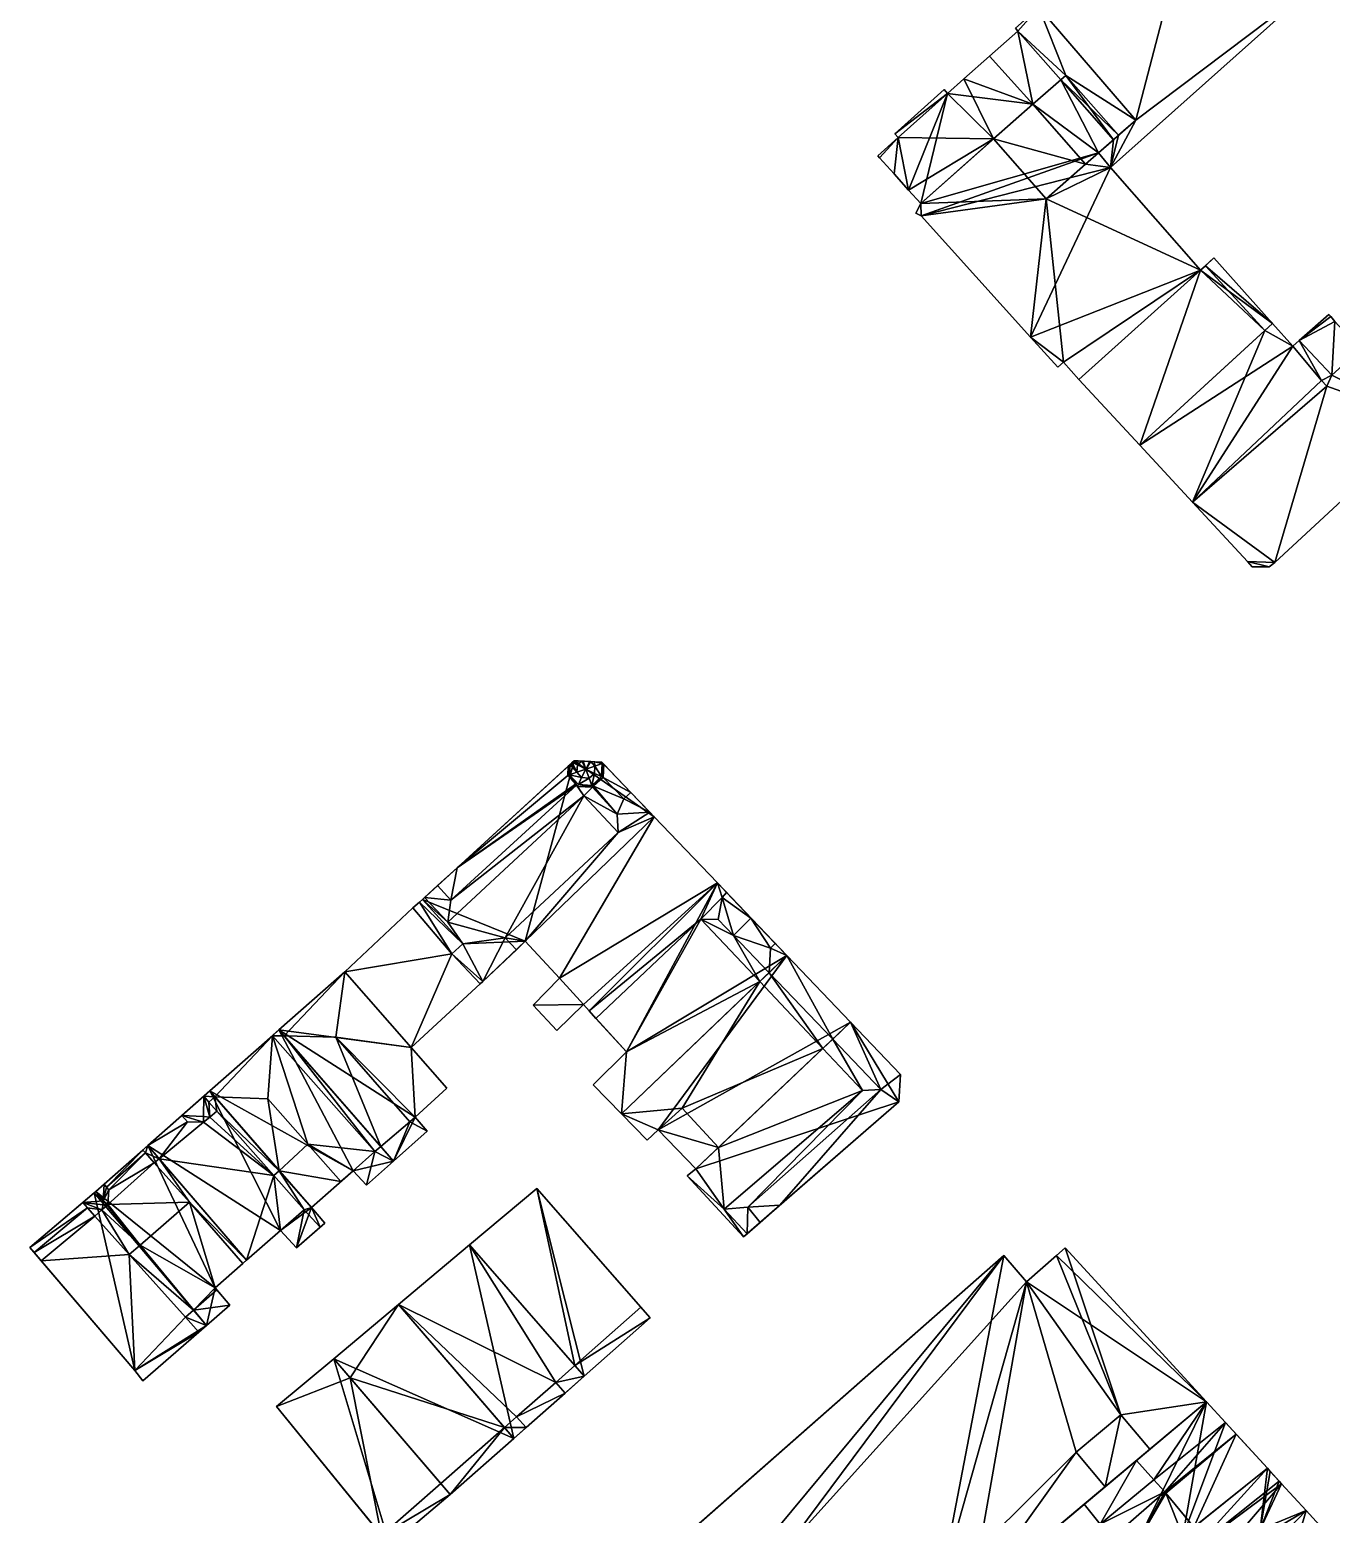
# Model space of a CAD drawing. Header units: inches. Extents: x 92123 to 92822, y 437993 to 438384.
# Drawn here: x 92122.8 to 92220.2, y 438075.9 to 438187.1 of the extents above; entities that cross this region are included whole.
import ezdxf

# ---------------------------------------------------------------- set-up
doc = ezdxf.new("R2010")
doc.units = ezdxf.units.IN
doc.header["$MEASUREMENT"] = 0
doc.layers.add('9200_4380_building', color=10, linetype='Continuous')

msp = doc.modelspace()

# ---------------------------------------------------------------- meshes
at = {"layer": '9200_4380_building'}
mesh = msp.add_polyface(dxfattribs=at)
corners = [(92203.72, 438176.79, -1.15), (92202.82, 438177.89, -1.15), (92205.61, 438180.34, -1.15), (92219.1, 438190.53, -1.15), (92198.35, 438188.78, -1.15), (92210.69, 438199.87, -1.15), (92205.61, 438180.34, 12.64), (92198.35, 438188.78, 12.64), (92202.82, 438177.89, 12.64), (92203.94, 438178.87, 12.64), (92204.31, 438179.2, 12.64), (92203.72, 438176.79, 12.64), (92219.1, 438190.53, 12.64), (92210.69, 438199.87, 12.64)]
mesh.append_faces([[corners[k] for k in face] for face in [(9, 11, 10), (10, 11, 6), (13, 6, 12), (6, 11, 12), (8, 11, 9), (7, 6, 13), (5, 4, 13), (4, 7, 13), (3, 5, 13), (3, 13, 12), (12, 11, 3), (11, 0, 3), (11, 8, 0), (8, 1, 0), (10, 6, 2), (1, 9, 10), (1, 10, 2), (8, 9, 1), (6, 7, 4), (6, 4, 2), (5, 3, 2), (4, 5, 2), (3, 0, 2), (0, 1, 2)]])
mesh = msp.add_polyface(dxfattribs=at)
corners = [(92200, 438183.36, 12.74), (92197.9, 438181.52, -1.23), (92200, 438183.36, -1.23), (92197.9, 438181.52, 12.74), (92196.78, 438187.01, 12.74), (92196.61, 438187.22, -1.23), (92196.78, 438187.01, -1.23), (92196.61, 438187.22, 12.74), (92194.66, 438185.13, 12.74), (92194.66, 438185.13, -1.23), (92204.31, 438179.2, 12.74), (92204.31, 438179.2, -1.23), (92205.61, 438180.34, -1.23), (92205.61, 438180.34, 12.74), (92198.35, 438188.78, -1.23), (92198.35, 438188.78, 12.74), (92200.36, 438183.68, -1.23), (92200.36, 438183.68, 12.74)]
mesh.append_faces([[corners[k] for k in face] for face in [(15, 4, 17), (15, 17, 13), (17, 4, 0), (17, 10, 13), (8, 3, 4), (7, 4, 15), (4, 3, 0), (10, 17, 16), (10, 16, 11), (17, 0, 2), (17, 2, 16), (16, 12, 11), (6, 14, 16), (6, 5, 14), (2, 6, 16), (2, 1, 6), (12, 16, 14), (1, 9, 6), (3, 8, 9), (3, 9, 1), (14, 5, 15), (5, 7, 15), (12, 14, 13), (14, 15, 13), (13, 10, 12), (10, 11, 12), (6, 9, 8), (6, 8, 4), (4, 7, 5), (4, 5, 6), (0, 3, 1), (0, 1, 2)]])
mesh = msp.add_polyface(dxfattribs=at)
corners = [(92200.36, 438183.68, 12.74), (92200.36, 438183.68, 30.8), (92204.31, 438179.2, 30.8), (92204.31, 438179.2, 12.74), (92194.66, 438185.13, 12.74), (92194.66, 438185.13, -1.23), (92192.74, 438183.43, -1.23), (92194.66, 438185.13, 30.21), (92192.74, 438183.43, 30.21), (92191.51, 438182.34, 30.21), (92191.51, 438182.34, -1.23), (92191.25, 438182.64, -1.23), (92191.25, 438182.64, 30.21), (92187.55, 438179.31, -1.23), (92187.55, 438179.31, 30.21), (92187.8, 438179.03, -1.23), (92187.8, 438179.03, 30.21), (92186.28, 438177.67, -1.23), (92186.28, 438177.67, 30.21), (92186.41, 438177.52, 30.21), (92186.41, 438177.52, -1.23), (92187.5, 438176.32, 30.21), (92187.5, 438176.32, -1.23), (92188.59, 438175.1, 30.21), (92188.59, 438175.1, -1.23), (92189.51, 438174.09, 30.21), (92189.51, 438174.09, -1.23), (92189.13, 438173.37, 30.21), (92189.13, 438173.37, -1.23), (92189.54, 438173.17, -1.23), (92189.54, 438173.17, 30.21), (92197.73, 438164.09, -1.23), (92197.73, 438164.09, 30.21), (92199.77, 438161.83, 30.21), (92199.77, 438161.83, -1.23), (92200.18, 438162.2, 30.21), (92200.18, 438162.2, -1.23), (92201.33, 438160.91, -1.23), (92201.33, 438160.91, 30.21), (92210.46, 438169.09, -1.23), (92210.46, 438169.09, 30.21), (92203.72, 438176.79, -1.23), (92203.72, 438176.79, 30.21), (92202.82, 438177.89, 30.21), (92202.82, 438177.89, -1.23), (92197.9, 438181.52, 12.74), (92197.9, 438181.52, 30.21), (92200.36, 438183.68, -1.23), (92204.31, 438179.2, -1.23), (92200, 438183.36, -1.23), (92197.9, 438181.52, -1.23), (92194.96, 438178.94, 33.52), (92194.96, 438178.94, 30.21), (92198.9, 438174.45, 30.21), (92198.9, 438174.45, 33.52), (92200, 438183.36, 12.74), (92197.9, 438181.52, 33.52), (92200, 438183.36, 30.8), (92203.94, 438178.87, 30.8), (92202.82, 438177.89, 32.25), (92201.84, 438177.03, 30.21), (92201.84, 438177.03, 33.52)]
mesh.append_faces([[corners[k] for k in face] for face in [(61, 56, 51), (61, 51, 54), (2, 1, 58), (1, 57, 58), (56, 59, 57), (61, 59, 56), (59, 58, 57), (60, 53, 42), (60, 42, 43), (42, 53, 40), (40, 35, 38), (40, 53, 35), (30, 32, 53), (25, 30, 53), (25, 27, 30), (52, 25, 53), (52, 23, 25), (52, 16, 23), (23, 16, 21), (21, 16, 19), (19, 16, 18), (12, 14, 9), (8, 9, 52), (46, 8, 52), (46, 7, 8), (32, 35, 53), (16, 9, 14), (52, 9, 16), (32, 33, 35), (49, 50, 55), (50, 45, 55), (47, 49, 0), (49, 55, 0), (48, 47, 3), (47, 0, 3), (50, 5, 45), (5, 4, 45), (61, 54, 60), (54, 53, 60), (59, 61, 60), (59, 60, 43), (2, 43, 3), (3, 43, 44), (48, 3, 44), (43, 58, 59), (2, 58, 43), (46, 52, 51), (46, 51, 56), (0, 55, 57), (0, 57, 1), (46, 57, 55), (56, 57, 46), (46, 55, 45), (54, 51, 53), (51, 52, 53), (50, 49, 44), (29, 44, 41), (5, 50, 6), (49, 48, 44), (50, 44, 26), (24, 10, 26), (6, 50, 10), (10, 50, 26), (13, 11, 10), (24, 15, 10), (17, 15, 20), (20, 15, 22), (22, 15, 24), (10, 15, 13), (26, 44, 29), (28, 26, 29), (29, 41, 31), (31, 41, 39), (47, 48, 49), (36, 31, 39), (34, 31, 36), (36, 39, 37), (45, 4, 7), (45, 7, 46), (41, 44, 43), (41, 43, 42), (39, 41, 40), (41, 42, 40), (40, 38, 39), (38, 37, 39), (38, 35, 37), (35, 36, 37), (35, 33, 34), (35, 34, 36), (33, 32, 31), (33, 31, 34), (32, 30, 31), (30, 29, 31), (30, 27, 29), (27, 28, 29), (26, 28, 27), (26, 27, 25), (25, 23, 24), (25, 24, 26), (23, 21, 22), (23, 22, 24), (21, 19, 20), (21, 20, 22), (19, 18, 17), (19, 17, 20), (15, 17, 16), (17, 18, 16), (16, 14, 15), (14, 13, 15), (11, 13, 12), (13, 14, 12), (10, 11, 9), (11, 12, 9), (6, 10, 9), (6, 9, 8), (8, 4, 6), (7, 4, 8), (4, 5, 6), (3, 0, 2), (0, 1, 2)]])
mesh = msp.add_polyface(dxfattribs=at)
corners = [(92210.46, 438169.09, -1.24), (92215.85, 438165.11, -1.24), (92205.9, 438155.99, -1.24), (92211.46, 438170.02, -1.24), (92201.33, 438160.91, -1.24), (92205.9, 438155.99, 12.96), (92201.33, 438160.91, 12.96), (92215.26, 438164.57, 7.36), (92215.26, 438164.57, 12.96), (92215.85, 438165.11, 7.36), (92211.46, 438170.02, 7.36), (92210.82, 438169.42, 7.36), (92210.46, 438169.09, 12.96), (92210.82, 438169.42, 12.96)]
mesh.append_faces([[corners[k] for k in face] for face in [(13, 12, 8), (5, 12, 6), (8, 12, 5), (9, 10, 11), (9, 11, 7), (7, 11, 8), (11, 13, 8), (0, 4, 12), (4, 6, 12), (12, 13, 11), (12, 11, 0), (11, 10, 3), (11, 3, 0), (1, 3, 10), (1, 10, 9), (9, 7, 1), (2, 7, 5), (1, 7, 2), (7, 8, 5), (5, 6, 4), (5, 4, 2), (4, 0, 2), (0, 3, 1), (0, 1, 2)]])
mesh = msp.add_polyface(dxfattribs=at)
corners = [(92219.51, 438160.83, -0.85), (92219.9, 438160.42, -0.85), (92209.86, 438151.72, -0.85), (92215.85, 438165.11, -0.85), (92217.37, 438163.41, -0.85), (92205.9, 438155.99, -0.85), (92219.51, 438160.83, 13.86), (92219.9, 438160.42, 13.86), (92217.37, 438163.41, 13.86), (92215.85, 438165.11, 13.86), (92215.26, 438164.57, 13.86), (92205.9, 438155.99, 13.86), (92209.86, 438151.72, 13.86)]
mesh.append_faces([[corners[k] for k in face] for face in [(7, 6, 12), (6, 8, 12), (11, 12, 10), (12, 8, 10), (8, 9, 10), (7, 12, 2), (7, 2, 1), (12, 11, 2), (11, 5, 2), (11, 10, 5), (10, 9, 3), (10, 3, 5), (4, 3, 8), (3, 9, 8), (0, 4, 8), (0, 8, 6), (1, 0, 6), (1, 6, 7), (4, 0, 2), (5, 4, 2), (3, 4, 5), (0, 1, 2)]])
mesh = msp.add_polyface(dxfattribs=at)
corners = [(92220.5, 438165.26, 7.36), (92220.2, 438165.62, 7.36), (92217.84, 438163.83, 7.36), (92220.05, 438165.79, 7.36), (92220.28, 438161.23, 7.36), (92222.42, 438163.18, 7.36), (92220.28, 438161.23, -1.04), (92222.42, 438163.18, -1.04), (92220.5, 438165.26, -1.04), (92220.2, 438165.62, -1.04), (92220.05, 438165.79, -1.04), (92217.84, 438163.83, -1.04)]
mesh.append_faces([[corners[k] for k in face] for face in [(11, 8, 6), (11, 9, 8), (8, 7, 6), (10, 9, 11), (4, 2, 11), (4, 11, 6), (10, 11, 2), (10, 2, 3), (9, 10, 1), (10, 3, 1), (8, 9, 0), (9, 1, 0), (7, 8, 5), (8, 0, 5), (5, 4, 6), (5, 6, 7), (0, 4, 5), (0, 2, 4), (2, 1, 3), (0, 1, 2)]])
mesh = msp.add_polyface(dxfattribs=at)
corners = [(92216.01, 438147.2, 13.86), (92215.59, 438146.87, -1.04), (92216.01, 438147.2, -1.04), (92215.59, 438146.87, 13.86), (92222.42, 438163.18, 7.36), (92227.41, 438157.74, -1.04), (92222.42, 438163.18, -1.04), (92222.42, 438163.18, 13.86), (92227.41, 438157.74, 13.86), (92217.84, 438163.83, 7.36), (92217.84, 438163.83, -1.04), (92217.37, 438163.41, -1.04), (92217.84, 438163.83, 13.86), (92217.37, 438163.41, 13.86), (92219.51, 438160.83, 13.86), (92219.51, 438160.83, -1.04), (92219.9, 438160.42, 13.86), (92219.9, 438160.42, -1.04), (92209.86, 438151.72, -1.04), (92209.86, 438151.72, 13.86), (92213.97, 438147.29, -1.04), (92213.97, 438147.29, 13.86), (92214.31, 438146.89, -1.04), (92214.31, 438146.89, 13.86), (92220.28, 438161.23, -1.04), (92220.28, 438161.23, 13.86), (92220.28, 438161.23, 7.36)]
mesh.append_faces([[corners[k] for k in face] for face in [(8, 25, 16), (0, 8, 16), (19, 0, 16), (19, 21, 0), (21, 3, 0), (21, 23, 3), (7, 25, 8), (14, 25, 12), (16, 25, 14), (14, 12, 13), (24, 10, 26), (10, 9, 26), (6, 24, 4), (24, 26, 4), (26, 9, 25), (9, 12, 25), (4, 26, 25), (4, 25, 7), (8, 0, 2), (8, 2, 5), (15, 10, 24), (15, 24, 17), (11, 10, 15), (18, 17, 2), (24, 6, 5), (17, 24, 5), (20, 18, 2), (1, 22, 20), (1, 20, 2), (17, 5, 2), (3, 23, 22), (3, 22, 1), (23, 21, 22), (21, 20, 22), (21, 19, 20), (19, 18, 20), (17, 18, 16), (18, 19, 16), (16, 14, 15), (16, 15, 17), (14, 13, 11), (14, 11, 15), (13, 9, 11), (12, 9, 13), (9, 10, 11), (4, 8, 5), (7, 8, 4), (4, 5, 6), (0, 3, 1), (0, 1, 2)]])
mesh = msp.add_polyface(dxfattribs=at)
corners = [(92163.22, 438132.05, 17.75), (92163.11, 438131.94, 17.48), (92163.07, 438131.24, 17.48), (92163.11, 438131.94, 15.58), (92163.55, 438132.35, 18.26), (92163.26, 438132.08, 17.82), (92163.34, 438132.16, 17.98), (92163.4, 438132.22, 18.1), (92152.19, 438121.97, 1.73), (92152.34, 438122.11, 15.1), (92154.79, 438124.34, 15.58), (92163.55, 438132.35, -0.66), (92152.19, 438121.97, -0.66), (92152.19, 438121.97, 15.1), (92153.32, 438123, 17.65), (92167.8, 438129.98, 15.75), (92167.28, 438129.51, 15.75), (92167.8, 438129.98, 14.4), (92159.22, 438118.2, 15.1), (92159.22, 438118.2, 14.4), (92158.37, 438119.08, 15.1), (92163.66, 438130.59, 17.48), (92163.07, 438131.24, 15.58), (92165.73, 438131.11, 17.48), (92164.99, 438130.44, 17.48), (92165.73, 438131.11, 15.75), (92164.91, 438130.37, 17.48), (92164.91, 438130.37, 17.65), (92156.72, 438115.82, 15.1), (92156.52, 438115.64, 15.1), (92156.52, 438115.64, 1.73), (92156.72, 438115.82, -0.66), (92156.52, 438115.64, -0.66), (92159.89, 438118.84, -0.66), (92159.89, 438118.84, 14.4), (92169.54, 438128.15, 14.4), (92169.54, 438128.15, -0.66), (92169.21, 438128.5, 14.4), (92165.78, 438132.1, 15.75), (92165.62, 438132.26, 17.71), (92165.76, 438132.11, 17.51), (92165.78, 438132.1, 17.48), (92165.62, 438132.26, -0.66), (92165.7, 438132.18, 17.68), (92165.08, 438132.28, 18.47), (92163.86, 438132.34, 18.52), (92164.8, 438132.3, 18.87), (92164.12, 438132.33, 18.87), (92164.22, 438132.32, 18.98), (92164.71, 438132.3, 18.96), (92155.2, 438118.65, 15.1), (92155.2, 438118.65, 1.73), (92154.38, 438117.89, 1.73), (92154.38, 438117.89, 15.1), (92163.72, 438130.53, 17.65), (92163.72, 438130.53, 17.48), (92163.81, 438130.42, 17.48), (92163.81, 438130.42, 17.65), (92163.81, 438130.42, 17.48), (92154.31, 438121.91, 17.65), (92166.76, 438128.35, 17.65), (92163.79, 438132.04, 18.87), (92166.84, 438126.99, 15.1), (92164.28, 438129.73, 15.1), (92154.09, 438120.26, 15.1), (92155.2, 438118.65, -0.66), (92154.38, 438117.89, -0.66), (92165.64, 438132.15, 17.82), (92165.1, 438131.95, 18.87), (92164.43, 438131.73, 19.83), (92165.59, 438131.17, 17.82), (92163.21, 438131.3, 17.82), (92164.86, 438130.51, 17.82), (92164.99, 438130.44, 17.48), (92163.4, 438132.22, 18.1), (92163.75, 438131.5, 18.87), (92165.06, 438131.41, 18.87), (92163.26, 438132.08, 17.82), (92164.11, 438131.09, 18.87), (92164.66, 438131.05, 18.87), (92164.11, 438131.09, 18.87), (92163.87, 438130.57, 17.82), (92163.87, 438130.57, 17.82)]
mesh.append_faces([[corners[k] for k in face] for face in [(26, 82, 58), (26, 72, 82), (72, 79, 82), (81, 71, 56), (79, 80, 82), (23, 70, 72), (78, 71, 81), (76, 79, 72), (70, 76, 72), (79, 69, 80), (78, 75, 71), (76, 69, 79), (69, 75, 78), (70, 68, 76), (6, 77, 75), (77, 71, 75), (68, 69, 76), (69, 61, 75), (67, 68, 70), (61, 74, 75), (74, 6, 75), (48, 47, 69), (47, 61, 69), (23, 72, 73), (72, 26, 73), (2, 21, 71), (21, 55, 71), (55, 56, 71), (59, 14, 9), (59, 9, 64), (28, 18, 20), (50, 28, 20), (53, 29, 28), (50, 64, 13), (13, 64, 9), (50, 53, 28), (50, 20, 64), (64, 20, 63), (63, 20, 62), (10, 14, 59), (15, 38, 25), (15, 25, 16), (40, 70, 41), (70, 23, 41), (0, 2, 71), (0, 71, 5), (36, 33, 11), (42, 36, 11), (11, 33, 12), (12, 33, 65), (66, 65, 31), (65, 33, 31), (66, 31, 32), (43, 67, 70), (43, 70, 40), (46, 49, 69), (46, 69, 68), (49, 48, 69), (47, 45, 61), (44, 68, 67), (46, 68, 44), (67, 39, 44), (43, 39, 67), (30, 52, 32), (52, 66, 32), (65, 66, 52), (65, 52, 51), (51, 8, 65), (8, 12, 65), (62, 60, 63), (60, 27, 63), (63, 57, 54), (63, 54, 59), (63, 59, 64), (27, 57, 63), (35, 37, 62), (35, 62, 34), (62, 20, 34), (34, 20, 19), (37, 60, 62), (61, 4, 7), (45, 4, 61), (16, 25, 24), (37, 16, 60), (16, 24, 60), (60, 24, 27), (37, 17, 16), (54, 10, 59), (21, 22, 10), (3, 10, 22), (54, 21, 10), (26, 58, 57), (26, 57, 27), (56, 55, 54), (56, 54, 57), (54, 55, 21), (29, 53, 52), (29, 52, 30), (51, 52, 50), (52, 53, 50), (50, 13, 8), (50, 8, 51), (41, 23, 25), (41, 25, 38), (3, 22, 1), (22, 2, 1), (49, 46, 47), (48, 49, 47), (47, 46, 45), (45, 46, 44), (4, 45, 44), (39, 11, 4), (39, 4, 44), (42, 11, 39), (17, 42, 38), (38, 42, 39), (41, 38, 39), (40, 39, 43), (36, 42, 17), (37, 36, 17), (39, 40, 41), (15, 17, 38), (35, 36, 37), (35, 34, 33), (35, 33, 36), (34, 19, 33), (31, 19, 28), (33, 19, 31), (19, 18, 28), (32, 31, 30), (31, 28, 30), (28, 29, 30), (24, 26, 27), (23, 24, 25), (21, 2, 22), (18, 19, 20), (15, 16, 17), (1, 0, 3), (10, 3, 11), (9, 14, 10), (8, 10, 11), (13, 9, 8), (12, 8, 11), (11, 3, 4), (8, 9, 10), (7, 4, 6), (4, 0, 6), (0, 5, 6), (3, 0, 4), (0, 1, 2)]])
mesh = msp.add_polyface(dxfattribs=at)
corners = [(92164.24, 438114.1, -0.74), (92162.25, 438112.14, -0.74), (92160.47, 438114.06, -0.74), (92159.89, 438118.84, -0.74), (92169.54, 438128.15, -0.74), (92162.44, 438116.06, -0.74), (92164.66, 438113.63, -0.74), (92174.27, 438123.2, -0.74), (92169.54, 438128.15, 15.93), (92174.27, 438123.2, 15.93), (92159.89, 438118.84, 15.93), (92160.47, 438114.06, 15.88), (92162.44, 438116.06, 15.88), (92162.25, 438112.14, 15.88), (92164.24, 438114.1, 15.88), (92164.66, 438113.63, 15.93), (92162.44, 438116.06, 15.93), (92164.24, 438114.1, 15.93)]
mesh.append_faces([[corners[k] for k in face] for face in [(12, 11, 14), (11, 13, 14), (15, 9, 17), (16, 9, 8), (17, 9, 16), (16, 8, 10), (17, 16, 12), (17, 12, 14), (0, 6, 14), (6, 15, 14), (15, 17, 14), (3, 12, 10), (5, 12, 3), (12, 16, 10), (9, 15, 7), (15, 6, 7), (14, 13, 1), (14, 1, 0), (13, 11, 2), (13, 2, 1), (5, 2, 12), (2, 11, 12), (4, 3, 8), (3, 10, 8), (7, 4, 8), (7, 8, 9), (7, 0, 5), (4, 7, 5), (6, 0, 7), (5, 0, 2), (3, 4, 5), (0, 1, 2)]])
mesh = msp.add_polyface(dxfattribs=at)
corners = [(92175.48, 438119.26, 17.68), (92174.62, 438122.12, 15.23), (92174.34, 438120.46, 17.68), (92173.03, 438120.5, 15.33), (92165.18, 438113.06, 15.23), (92173.03, 438120.5, 15.23), (92174.27, 438123.2, -1.04), (92164.66, 438113.63, 13.88), (92174.27, 438123.2, 13.88), (92164.66, 438113.63, -1.04), (92167.48, 438110.56, 15.23), (92167.48, 438110.56, -1.04), (92164.96, 438108.08, 15.23), (92164.96, 438108.08, -1.04), (92167.09, 438105.9, 15.23), (92167.09, 438105.9, -1.04), (92179.48, 438117.76, 15.23), (92177.45, 438115.81, 15.33), (92177.45, 438115.81, 15.23), (92179.48, 438117.76, -1.04), (92178.14, 438116.48, 17.68), (92178.6, 438118.68, 15.23), (92176.79, 438120.57, 17.68), (92174.96, 438122.49, 15.23), (92178.26, 438118.32, 15.23), (92175.48, 438119.26, 17.68), (92178.14, 438116.48, 17.68)]
mesh.append_faces([[corners[k] for k in face] for face in [(3, 17, 25), (17, 26, 25), (3, 25, 2), (21, 22, 24), (22, 0, 24), (11, 19, 15), (9, 6, 11), (6, 19, 11), (15, 13, 11), (5, 4, 10), (5, 10, 18), (18, 10, 14), (14, 10, 12), (22, 1, 0), (22, 23, 1), (16, 24, 20), (24, 0, 20), (16, 21, 24), (3, 7, 4), (8, 7, 3), (23, 8, 1), (1, 3, 2), (1, 8, 3), (17, 3, 5), (17, 5, 18), (23, 21, 8), (22, 21, 23), (6, 8, 19), (8, 21, 19), (21, 16, 19), (20, 17, 16), (18, 15, 19), (18, 14, 15), (19, 16, 18), (16, 17, 18), (14, 12, 13), (14, 13, 15), (11, 13, 12), (11, 12, 10), (9, 11, 7), (11, 10, 7), (10, 4, 7), (6, 9, 7), (6, 7, 8), (3, 4, 5), (0, 1, 2)]])
mesh = msp.add_polyface(dxfattribs=at)
corners = [(92154.38, 438117.89, 1.73), (92151.35, 438110.87, 1.73), (92156.52, 438115.64, 1.73), (92151.96, 438121.76, 1.73), (92151.48, 438121.33, 1.73), (92155.2, 438118.65, 1.73), (92146.37, 438116.55, 1.73), (92152.19, 438121.97, 1.73), (92154.38, 438117.89, -0.66), (92155.2, 438118.65, -0.66), (92146.37, 438116.55, -0.66), (92151.35, 438110.87, -0.66), (92156.52, 438115.64, -0.66), (92151.48, 438121.33, -0.66), (92151.96, 438121.76, -0.66), (92152.19, 438121.97, -0.66)]
mesh.append_faces([[corners[k] for k in face] for face in [(9, 15, 7), (9, 7, 5), (15, 9, 14), (14, 9, 8), (13, 14, 8), (13, 8, 10), (10, 8, 11), (11, 8, 12), (12, 8, 0), (12, 0, 2), (14, 13, 4), (14, 4, 3), (15, 14, 7), (14, 3, 7), (13, 10, 4), (10, 6, 4), (2, 1, 12), (1, 11, 12), (1, 6, 10), (1, 10, 11), (5, 0, 9), (0, 8, 9), (7, 3, 5), (6, 1, 0), (6, 0, 4), (5, 3, 0), (0, 3, 4), (0, 1, 2)]])
mesh = msp.add_polyface(dxfattribs=at)
corners = [(92171.63, 438106.34, 15.23), (92182.17, 438110.81, 15.23), (92177.45, 438115.81, 15.23), (92174.35, 438103.39, 15.23), (92167.09, 438105.9, 15.23), (92169.85, 438104.72, 15.23), (92169.02, 438103.93, 15.23), (92167.09, 438105.9, -1.04), (92177.45, 438115.81, 15.33), (92179.48, 438117.76, 15.23), (92179.48, 438117.76, -1.04), (92178.14, 438116.48, 17.68), (92169.02, 438103.93, -1.04), (92172.65, 438101.78, 11.68), (92169.85, 438104.72, -1.04), (92172.65, 438101.78, -1.04), (92169.85, 438104.72, 11.68), (92174.35, 438103.39, 11.68), (92184.24, 438112.77, -1.04), (92184.24, 438112.77, 15.23), (92182.17, 438110.81, 15.33), (92182.91, 438111.51, 17.68), (92171.63, 438106.34, 11.68)]
mesh.append_faces([[corners[k] for k in face] for face in [(17, 22, 16), (17, 16, 13), (18, 15, 14), (18, 14, 10), (10, 14, 7), (7, 14, 12), (21, 11, 20), (11, 8, 20), (19, 9, 21), (9, 11, 21), (3, 0, 17), (0, 22, 17), (0, 5, 16), (0, 16, 22), (12, 16, 6), (14, 16, 12), (16, 5, 6), (20, 8, 1), (8, 2, 1), (18, 10, 19), (10, 9, 19), (21, 20, 19), (19, 20, 1), (18, 1, 17), (15, 17, 13), (19, 1, 18), (15, 18, 17), (17, 1, 3), (13, 16, 14), (13, 14, 15), (6, 4, 12), (4, 7, 12), (8, 11, 9), (10, 2, 9), (10, 7, 2), (2, 8, 9), (7, 4, 2), (4, 0, 2), (6, 5, 4), (4, 5, 0), (0, 3, 1), (0, 1, 2)]])
mesh = msp.add_polyface(dxfattribs=at)
corners = [(92151.63, 438105.66, -0.88), (92152.53, 438104.61, -0.88), (92150.01, 438102.37, -0.88), (92146.37, 438116.55, -0.88), (92151.35, 438110.87, -0.88), (92141.44, 438112.2, -0.88), (92154.02, 438107.83, -0.88), (92141.44, 438112.2, 13.73), (92146.37, 438116.55, 13.73), (92149.06, 438103.46, 12.58), (92149.06, 438103.46, 14.26), (92141.84, 438111.74, 14.31), (92150.01, 438102.37, 12.58), (92152.53, 438104.61, 12.58), (92151.63, 438105.66, 12.58), (92151.35, 438110.87, 13.73), (92154.02, 438107.83, 13.73), (92151.63, 438105.66, 16.45), (92151.25, 438105.32, 12.58), (92151.25, 438105.32, 16.88), (92145.71, 438111.64, 16.88), (92141.84, 438111.74, 14.31)]
mesh.append_faces([[corners[k] for k in face] for face in [(14, 18, 13), (12, 18, 9), (13, 18, 12), (19, 20, 10), (20, 21, 10), (16, 15, 17), (17, 15, 20), (20, 15, 8), (19, 17, 20), (8, 7, 11), (8, 11, 20), (19, 10, 18), (10, 9, 18), (17, 19, 18), (17, 18, 14), (0, 6, 14), (6, 16, 14), (16, 17, 14), (6, 4, 15), (6, 15, 16), (4, 3, 15), (3, 8, 15), (1, 0, 13), (0, 14, 13), (13, 12, 1), (12, 2, 1), (2, 9, 5), (12, 9, 2), (7, 9, 11), (5, 9, 7), (9, 10, 11), (3, 5, 8), (5, 7, 8), (4, 6, 0), (4, 0, 5), (5, 0, 2), (3, 4, 5), (0, 1, 2)]])
mesh = msp.add_polyface(dxfattribs=at)
corners = [(92184.24, 438112.77, 15.23), (92182.91, 438111.51, 17.68), (92186.52, 438107.73, 17.68), (92187.98, 438108.86, 15.23), (92172.01, 438101.26, -0.94), (92172.01, 438101.26, 15.23), (92172.65, 438101.78, 15.23), (92172.65, 438101.78, -0.94), (92176.24, 438096.69, -0.94), (92176.24, 438096.69, 15.23), (92178.96, 438099.06, 15.23), (92176.5, 438096.92, 15.33), (92176.5, 438096.92, 15.23), (92187.87, 438106.82, -0.94), (92187.87, 438106.82, 15.23), (92177.48, 438097.77, 17.68), (92187.98, 438108.86, -0.94), (92184.24, 438112.77, -0.94), (92174.35, 438103.39, 15.23), (92182.17, 438110.81, 15.23), (92182.17, 438110.81, 15.33), (92185.13, 438107.67, 15.33), (92185.13, 438107.67, 15.23), (92174.78, 438098.77, 15.33), (92174.78, 438098.77, 15.23), (92176.55, 438098.91, 17.68), (92172.65, 438101.78, -0.94), (92176.24, 438096.69, -0.94), (92172.01, 438101.26, -0.94), (92184.24, 438112.77, -0.94), (92187.87, 438106.82, -0.94), (92187.98, 438108.86, -0.94)]
mesh.append_faces([[corners[k] for k in face] for face in [(10, 25, 15), (24, 22, 18), (6, 5, 24), (6, 24, 18), (24, 9, 12), (5, 9, 24), (22, 19, 18), (3, 2, 14), (31, 30, 29), (26, 30, 27), (29, 30, 26), (26, 27, 28), (25, 23, 11), (15, 25, 11), (2, 25, 10), (14, 2, 10), (2, 1, 21), (21, 23, 25), (2, 21, 25), (21, 1, 20), (11, 23, 12), (23, 24, 12), (22, 24, 23), (22, 23, 21), (21, 20, 19), (21, 19, 22), (20, 1, 0), (17, 19, 0), (17, 7, 19), (19, 7, 18), (19, 20, 0), (7, 6, 18), (16, 17, 3), (17, 0, 3), (3, 14, 13), (3, 13, 16), (8, 10, 12), (10, 15, 11), (13, 14, 10), (9, 8, 12), (8, 13, 10), (10, 11, 12), (9, 5, 8), (5, 4, 8), (7, 4, 6), (4, 5, 6), (3, 0, 2), (0, 1, 2)]])
mesh = msp.add_polyface(dxfattribs=at)
corners = [(92147.99, 438100.56, 12.58), (92148.62, 438103.08, 12.58), (92147, 438101.65, 12.58), (92150.01, 438102.37, 12.58), (92149.06, 438103.46, 12.58), (92141.47, 438101.65, 12.58), (92141.47, 438101.65, 14.23), (92136.64, 438107.19, 14.28), (92136.26, 438107.63, -0.86), (92136.26, 438107.63, 13.73), (92143.88, 438098.89, 12.58), (92143.88, 438098.89, -0.86), (92147, 438101.65, -0.86), (92147.99, 438100.56, -0.86), (92150.01, 438102.37, -0.86), (92141.44, 438112.2, 13.73), (92141.44, 438112.2, -0.86), (92141.84, 438111.74, 14.31), (92149.06, 438103.46, 14.26), (92140.95, 438111.76, 13.73), (92147, 438101.65, 15.76), (92146.08, 438100.83, 16.93), (92146.08, 438100.83, 12.58), (92148.62, 438103.08, 13.73), (92143.6, 438103.64, 16.93), (92143.6, 438103.64, 12.58), (92140.6, 438107.04, 16.93), (92141.84, 438111.74, 14.31)]
mesh.append_faces([[corners[k] for k in face] for face in [(24, 26, 6), (26, 7, 6), (22, 25, 5), (22, 5, 10), (13, 12, 14), (16, 12, 8), (14, 12, 16), (12, 11, 8), (21, 20, 24), (19, 24, 23), (24, 20, 23), (26, 24, 19), (18, 27, 23), (27, 19, 23), (19, 9, 7), (19, 7, 26), (17, 15, 19), (24, 6, 25), (6, 5, 25), (21, 24, 22), (24, 25, 22), (23, 20, 2), (23, 2, 1), (18, 23, 4), (23, 1, 4), (22, 12, 2), (22, 2, 20), (10, 11, 22), (11, 12, 22), (20, 21, 22), (8, 19, 16), (19, 15, 16), (9, 19, 8), (17, 18, 4), (17, 4, 15), (16, 4, 14), (15, 4, 16), (4, 3, 14), (3, 0, 13), (3, 13, 14), (0, 2, 12), (0, 12, 13), (11, 5, 8), (10, 5, 11), (9, 5, 7), (8, 5, 9), (5, 6, 7), (0, 3, 1), (3, 4, 1), (0, 1, 2)]])
mesh = msp.add_polyface(dxfattribs=at)
corners = [(92136.64, 438107.19, 14.28), (92136.26, 438107.63, 13.73), (92135.81, 438107.23, 13.73), (92141.47, 438101.65, 14.23), (92141.07, 438101.28, 13.73), (92141.07, 438101.28, 12.13), (92141.47, 438101.65, 7.83), (92141.07, 438101.28, 7.83), (92134.6, 438105.31, 10.25), (92134.17, 438105.78, 10.25), (92134.17, 438105.78, 9), (92139.01, 438094.94, 12.13), (92132.47, 438102.55, 12.13), (92131.63, 438103.54, 9), (92139.01, 438094.94, -1.04), (92131.63, 438103.54, -1.04), (92142.75, 438095.87, 7.83), (92141.56, 438097.18, -1.04), (92142.75, 438095.87, -1.04), (92141.56, 438097.18, 7.83), (92144.53, 438097.42, 7.83), (92144.88, 438097.72, -1.04), (92144.88, 438097.72, 7.83), (92143.88, 438098.89, -1.04), (92143.88, 438098.89, 7.83), (92136.26, 438107.63, -1.04), (92135.81, 438107.23, 10.25), (92141.56, 438097.18, 12.13), (92143.32, 438098.73, 7.83), (92143.32, 438098.73, 12.13), (92136.79, 438106.12, 13.73), (92136.79, 438106.12, 12.13), (92136.2, 438106.78, 10.25), (92136.2, 438106.78, 13.73), (92136.26, 438105.67, 12.13), (92135.79, 438105.7, 12.95), (92135.8, 438105.29, 12.13), (92136.26, 438105.67, 12.13), (92141.47, 438101.65, 7.83)]
mesh.append_faces([[corners[k] for k in face] for face in [(34, 35, 36), (31, 32, 34), (4, 3, 30), (33, 30, 0), (30, 3, 0), (33, 0, 2), (26, 9, 35), (21, 18, 23), (23, 18, 17), (23, 17, 25), (25, 17, 15), (15, 17, 14), (16, 20, 28), (19, 16, 28), (28, 20, 24), (38, 7, 28), (38, 28, 24), (20, 22, 24), (27, 29, 5), (11, 27, 5), (12, 11, 5), (36, 12, 5), (36, 5, 37), (5, 31, 37), (36, 35, 9), (36, 9, 8), (8, 13, 12), (8, 10, 13), (36, 8, 12), (34, 26, 35), (34, 32, 26), (30, 33, 31), (33, 32, 31), (33, 2, 32), (2, 26, 32), (4, 30, 5), (30, 31, 5), (28, 7, 29), (7, 5, 29), (29, 27, 28), (27, 19, 28), (14, 19, 11), (17, 19, 14), (19, 27, 11), (10, 9, 26), (10, 26, 25), (26, 2, 1), (15, 10, 25), (15, 13, 10), (26, 1, 25), (0, 3, 6), (0, 6, 1), (25, 6, 23), (1, 6, 25), (6, 24, 23), (21, 23, 22), (23, 24, 22), (18, 21, 20), (21, 22, 20), (18, 20, 16), (16, 19, 17), (16, 17, 18), (15, 14, 13), (14, 11, 13), (11, 12, 13), (8, 9, 10), (7, 6, 5), (6, 3, 5), (3, 4, 5), (0, 1, 2)]])
mesh = msp.add_polyface(dxfattribs=at)
corners = [(92134.75, 438099.29, 12.13), (92139.01, 438094.94, 12.13), (92132.48, 438102.55, 12.13), (92138.74, 438094.7, 12.13), (92132.1, 438102.24, 12.13), (92127.72, 438100.09, 10.33), (92131.04, 438096.07, 12.13), (92128.57, 438099.06, 12.13), (92128.53, 438099.11, 12.31), (92128.29, 438099.4, 12.3), (92135.05, 438091.21, 10.44), (92127.72, 438100.09, -1.21), (92136.01, 438090.05, -1.21), (92135.05, 438091.21, 13.58), (92136.01, 438090.05, 10.44), (92131.04, 438096.07, 13.58), (92137.77, 438091.58, 10.44), (92137.77, 438091.58, -1.21), (92136.78, 438092.73, 10.44), (92136.66, 438092.87, -1.21), (92136.66, 438092.87, 13.58), (92136.78, 438092.73, 13.58), (92138.74, 438094.7, 13.58), (92139.01, 438094.94, -1.21), (92131.63, 438103.54, 9), (92131.63, 438103.54, -1.21), (92131.25, 438103.2, 9), (92128.35, 438100.64, 10.33), (92128.35, 438100.64, 9), (92134.75, 438099.29, 13.58), (92128.71, 438100.22, 10.33), (92128.53, 438100.43, 9), (92128.53, 438100.43, 10.33), (92131.44, 438102.98, 9), (92128.62, 438099.12, 12.13), (92128.29, 438099.4, 12.3), (92128.53, 438099.11, 12.31)]
mesh.append_faces([[corners[k] for k in face] for face in [(34, 30, 35), (35, 30, 32), (36, 34, 35), (35, 32, 27), (26, 28, 31), (26, 31, 33), (18, 10, 16), (10, 14, 16), (21, 20, 13), (15, 20, 29), (13, 20, 15), (20, 22, 29), (25, 19, 11), (25, 23, 19), (19, 17, 12), (19, 12, 11), (34, 8, 7), (34, 6, 0), (7, 6, 34), (0, 4, 34), (27, 5, 9), (4, 33, 30), (33, 31, 30), (4, 30, 34), (2, 33, 4), (2, 24, 33), (24, 26, 33), (31, 28, 27), (31, 27, 32), (30, 31, 32), (21, 13, 10), (21, 10, 18), (3, 0, 22), (0, 29, 22), (0, 6, 29), (6, 15, 29), (5, 28, 11), (28, 26, 25), (11, 28, 25), (5, 27, 28), (26, 24, 25), (24, 1, 23), (2, 1, 24), (24, 23, 25), (1, 3, 23), (19, 3, 20), (23, 3, 19), (3, 22, 20), (20, 21, 18), (20, 18, 19), (18, 16, 17), (18, 17, 19), (16, 14, 12), (16, 12, 17), (6, 13, 15), (14, 10, 12), (6, 10, 13), (11, 12, 10), (5, 11, 6), (9, 5, 7), (10, 6, 11), (8, 9, 7), (5, 6, 7), (4, 0, 2), (0, 3, 1), (0, 1, 2)]])
mesh = msp.add_polyface(dxfattribs=at)
corners = [(92122.78, 438095.9, 10.03), (92123.1, 438095.52, 10.03), (92127.1, 438098.87, 10.03), (92126.76, 438099.27, 10.03), (92130.23, 438095.37, 12.63), (92131.04, 438096.07, 12.13), (92130.23, 438095.37, 12.13), (92130.23, 438095.37, 13.58), (92131.04, 438096.07, 13.58), (92135.05, 438091.21, 13.58), (92134.44, 438090.68, 13.58), (92134.44, 438090.68, 12.63), (92135.05, 438091.21, 10.44), (92134.44, 438090.68, 10.44), (92123.63, 438094.9, 12.86), (92123.1, 438095.52, 10.33), (92122.78, 438095.9, -1.21), (92130.65, 438086.68, -1.21), (92130.65, 438086.68, 12.63), (92131.26, 438085.91, -1.21), (92131.26, 438085.91, 12.63), (92135.45, 438089.56, 10.44), (92135.45, 438089.56, 12.63), (92136.01, 438090.05, -1.21), (92136.01, 438090.05, 10.44), (92127.72, 438100.09, -1.21), (92127.72, 438100.09, 10.33), (92128.57, 438099.06, 12.13), (92128.29, 438099.4, 12.3), (92128.53, 438099.11, 12.31), (92127.61, 438099.99, 10.33), (92127.61, 438099.99, -1.21), (92126.76, 438099.27, 10.33), (92127.1, 438098.87, 10.33), (92127.65, 438098.24, 12.63), (92127.65, 438098.24, 12.13), (92128.28, 438099.1, 12.78), (92128.17, 438098.71, 12.13), (92128.29, 438099.4, 12.3), (92128.53, 438099.11, 12.31)]
mesh.append_faces([[corners[k] for k in face] for face in [(37, 33, 35), (39, 36, 27), (36, 37, 27), (29, 38, 36), (24, 12, 13), (24, 13, 21), (9, 8, 7), (9, 7, 10), (37, 6, 5), (35, 6, 37), (5, 27, 37), (19, 17, 23), (23, 17, 31), (31, 17, 16), (25, 23, 31), (32, 36, 28), (32, 28, 30), (28, 26, 30), (34, 15, 14), (34, 33, 15), (4, 34, 14), (18, 4, 14), (11, 4, 18), (22, 18, 20), (22, 11, 18), (37, 32, 33), (36, 32, 37), (2, 1, 33), (1, 15, 33), (21, 13, 11), (21, 11, 22), (10, 7, 11), (7, 4, 11), (6, 35, 4), (35, 34, 4), (34, 35, 33), (33, 32, 2), (32, 3, 2), (16, 3, 31), (3, 30, 31), (32, 30, 3), (0, 3, 16), (25, 31, 30), (25, 30, 26), (12, 25, 5), (9, 5, 8), (26, 28, 27), (27, 28, 29), (5, 26, 27), (5, 25, 26), (24, 23, 12), (23, 25, 12), (5, 9, 12), (24, 21, 23), (19, 21, 20), (23, 21, 19), (21, 22, 20), (20, 18, 19), (18, 17, 19), (18, 14, 1), (17, 18, 1), (0, 16, 1), (16, 17, 1), (14, 15, 1), (13, 12, 11), (12, 9, 11), (9, 10, 11), (4, 8, 5), (7, 8, 4), (4, 5, 6), (3, 0, 2), (0, 1, 2)]])
mesh = msp.add_polyface(dxfattribs=at)
corners = [(92164.31, 438086.26, -0.93), (92160.76, 438100.31, -0.93), (92169.25, 438090.62, -0.93), (92155.71, 438096.09, -0.93), (92164.31, 438086.26, 10.32), (92163.61, 438087.06, 12.8), (92155.71, 438096.09, 12.8), (92169.25, 438090.62, 10.34), (92168.55, 438091.42, 12.8), (92160.76, 438100.31, 12.8), (92163.61, 438087.06, 12.8), (92168.55, 438091.42, 12.8)]
mesh.append_faces([[corners[k] for k in face] for face in [(11, 10, 7), (10, 4, 7), (8, 9, 5), (9, 6, 5), (1, 3, 9), (3, 6, 9), (9, 7, 1), (8, 7, 9), (7, 2, 1), (7, 4, 2), (4, 0, 2), (3, 4, 6), (0, 4, 3), (4, 5, 6), (0, 3, 1), (0, 1, 2)]])
mesh = msp.add_polyface(dxfattribs=at)
corners = [(92159.03, 438081.6, -0.93), (92155.71, 438096.09, -0.93), (92164.31, 438086.26, -0.93), (92150.39, 438091.63, -0.93), (92162.87, 438084.99, 12.8), (92162.87, 438084.99, 10.32), (92162.17, 438085.8, 12.8), (92159.95, 438082.41, 12.8), (92159.24, 438083.22, 12.8), (92159.95, 438082.41, 10.33), (92150.39, 438091.63, 12.8), (92155.71, 438096.09, 12.8), (92159.03, 438081.6, 10.32), (92158.33, 438082.42, 12.8), (92164.31, 438086.26, 10.32), (92163.61, 438087.06, 12.8), (92159.24, 438083.22, 12.8), (92162.17, 438085.8, 12.8), (92163.61, 438087.06, 12.8), (92158.33, 438082.42, 12.8)]
mesh.append_faces([[corners[k] for k in face] for face in [(8, 19, 9), (19, 12, 9), (18, 17, 14), (17, 5, 14), (13, 16, 10), (7, 4, 16), (16, 4, 6), (16, 6, 10), (10, 6, 11), (11, 6, 15), (11, 14, 1), (15, 14, 11), (14, 2, 1), (9, 0, 5), (9, 5, 4), (5, 2, 14), (12, 0, 9), (0, 2, 5), (4, 7, 9), (3, 12, 10), (0, 12, 3), (12, 13, 10), (1, 3, 11), (3, 10, 11), (7, 8, 9), (4, 5, 6), (0, 3, 1), (0, 1, 2)]])
mesh = msp.add_polyface(dxfattribs=at)
corners = [(92181.65, 438070.46, 16.29), (92181.65, 438070.46, 13.95), (92180.3, 438072.01, 13.95), (92180.3, 438072.01, 16.71), (92181.65, 438070.46, 16.71), (92180.3, 438072.01, 16.29), (92179.28, 438073.2, 13.95), (92179.28, 438073.2, 16.29), (92182.63, 438069.33, 16.29), (92182.63, 438069.33, 13.95), (92200.32, 438095.88, -1.29), (92200.32, 438095.88, 13.95), (92210.89, 438084.35, 13.95), (92210.89, 438084.35, -1.29), (92199.66, 438095.3, 13.95), (92199.66, 438095.3, -1.29), (92197.43, 438093.34, -1.29), (92197.43, 438093.34, 13.95), (92195.73, 438095.3, 13.95), (92195.73, 438095.3, -1.29), (92161.2, 438064.92, 12.7), (92161.28, 438064.99, 12.7), (92161.2, 438064.92, -1.29), (92161.28, 438064.99, 13.95), (92158.62, 438062.7, 12.7), (92158.62, 438062.7, -1.29), (92162.72, 438058.05, 12.7), (92166.13, 438054.17, -1.29), (92166.13, 438054.17, 13.95), (92162.72, 438058.05, 13.95), (92168.85, 438051.08, 13.95), (92168.85, 438051.08, -1.29), (92171.39, 438053.32, -1.29), (92171.39, 438053.32, 13.95), (92173.32, 438055.01, 13.95), (92173.32, 438055.01, -1.29), (92190.95, 438070.47, -1.29), (92190.95, 438070.47, 13.95), (92192.18, 438069.07, 13.95), (92192.18, 438069.07, -1.29), (92192.44, 438068.78, 13.95), (92192.44, 438068.78, -1.29), (92193.22, 438069.51, 13.95), (92193.22, 438069.51, -1.29), (92206.65, 438080.79, 15.27), (92203.31, 438077.98, 15.27), (92203.31, 438077.98, 13.95), (92206.65, 438080.79, 13.95), (92165.37, 438060.3, 13.95), (92165.37, 438060.3, 12.7), (92201.14, 438080.56, 15.27), (92201.14, 438080.56, 13.95), (92204.49, 438083.37, 13.95), (92204.49, 438083.37, 15.27), (92166.52, 438066.42, 13.95), (92166.52, 438066.42, 16.61), (92170.26, 438062.12, 16.61), (92170.26, 438062.12, 13.95), (92166.57, 438058.92, 16.61), (92166.57, 438058.92, 13.95), (92162.83, 438063.22, 16.61), (92162.83, 438063.22, 13.95), (92165.37, 438060.3, 16.61), (92162.83, 438063.22, 12.7), (92175.81, 438070.19, 13.95), (92175.34, 438070.73, 16.29), (92175.81, 438070.19, 16.29), (92175.34, 438070.73, 13.95), (92174.25, 438069.78, 13.95), (92174.25, 438069.78, 16.29), (92174.77, 438069.18, 16.29), (92174.77, 438069.18, 13.95), (92172.17, 438066.93, 16.29), (92172.17, 438066.93, 13.95), (92173.15, 438065.8, 16.71), (92173.15, 438065.8, 16.29), (92179.18, 438066.33, 16.29), (92179.18, 438066.33, 13.95), (92179.68, 438065.75, 16.29), (92179.68, 438065.75, 13.95), (92178.65, 438064.86, 13.95), (92178.65, 438064.86, 16.29), (92178.14, 438065.45, 13.95), (92178.14, 438065.45, 16.29), (92175.47, 438063.13, 13.95), (92175.47, 438063.13, 16.29), (92174.5, 438064.25, 16.29), (92174.5, 438064.25, 16.71), (92173.15, 438065.8, 13.95), (92174.5, 438064.25, 13.95)]
mesh.append_faces([[corners[k] for k in face] for face in [(85, 83, 86), (81, 76, 83), (78, 76, 81), (86, 76, 0), (83, 76, 86), (76, 8, 0), (3, 74, 4), (74, 87, 4), (5, 7, 66), (75, 66, 70), (75, 5, 66), (72, 75, 70), (66, 65, 69), (66, 69, 70), (62, 56, 55), (58, 56, 62), (62, 55, 60), (53, 50, 45), (53, 45, 44), (79, 37, 9), (34, 37, 79), (34, 79, 80), (6, 2, 37), (17, 37, 51), (42, 38, 40), (34, 80, 84), (59, 29, 28), (57, 34, 84), (59, 48, 29), (57, 59, 34), (84, 89, 57), (28, 30, 33), (73, 68, 54), (61, 54, 23), (57, 89, 88), (54, 67, 23), (18, 67, 6), (23, 67, 18), (17, 18, 6), (14, 17, 52), (52, 47, 12), (11, 52, 12), (37, 42, 51), (11, 14, 52), (37, 2, 1), (51, 42, 46), (38, 42, 37), (9, 37, 1), (67, 64, 6), (52, 17, 51), (37, 17, 6), (54, 68, 67), (73, 71, 68), (73, 57, 88), (54, 57, 73), (82, 84, 80), (28, 33, 59), (9, 77, 79), (59, 33, 34), (26, 49, 63), (24, 26, 63), (24, 63, 20), (63, 21, 20), (4, 87, 86), (4, 86, 0), (85, 86, 84), (86, 89, 84), (75, 72, 88), (72, 73, 88), (89, 86, 75), (88, 89, 75), (86, 87, 74), (86, 74, 75), (83, 85, 84), (83, 84, 82), (81, 83, 82), (81, 82, 80), (78, 81, 80), (78, 80, 79), (79, 77, 78), (77, 76, 78), (8, 76, 9), (76, 77, 9), (41, 39, 43), (43, 39, 36), (13, 15, 10), (16, 43, 36), (13, 16, 15), (36, 35, 22), (36, 22, 19), (22, 35, 27), (25, 22, 27), (27, 32, 31), (27, 35, 32), (43, 16, 13), (19, 16, 36), (5, 75, 74), (5, 74, 3), (6, 64, 66), (6, 66, 7), (71, 73, 72), (71, 72, 70), (70, 69, 68), (70, 68, 71), (67, 68, 65), (68, 69, 65), (64, 67, 65), (64, 65, 66), (54, 61, 60), (54, 60, 55), (58, 62, 59), (62, 48, 59), (61, 23, 21), (61, 21, 63), (49, 48, 61), (63, 49, 61), (48, 62, 60), (48, 60, 61), (56, 58, 57), (58, 59, 57), (57, 54, 56), (54, 55, 56), (47, 52, 44), (52, 53, 44), (52, 51, 50), (52, 50, 53), (45, 50, 46), (50, 51, 46), (49, 26, 48), (26, 29, 48), (46, 13, 47), (46, 47, 44), (47, 13, 12), (42, 43, 46), (43, 13, 46), (44, 45, 46), (42, 40, 41), (42, 41, 43), (40, 38, 39), (40, 39, 41), (38, 37, 36), (38, 36, 39), (37, 34, 36), (34, 35, 36), (34, 33, 32), (34, 32, 35), (33, 30, 32), (30, 31, 32), (30, 28, 27), (30, 27, 31), (28, 29, 26), (28, 26, 27), (27, 26, 25), (25, 26, 24), (22, 25, 24), (22, 24, 20), (22, 21, 19), (21, 18, 19), (23, 18, 21), (20, 21, 22), (16, 19, 18), (16, 18, 17), (15, 16, 14), (16, 17, 14), (10, 15, 14), (10, 14, 11), (13, 10, 12), (10, 11, 12), (9, 1, 8), (1, 0, 8), (2, 6, 5), (6, 7, 5), (4, 0, 5), (5, 0, 2), (3, 4, 5), (0, 1, 2)]])
mesh = msp.add_polyface(dxfattribs=at)
corners = [(92145.54, 438087.57, -1.07), (92150.39, 438091.63, -1.07), (92159.03, 438081.6, -1.07), (92154.27, 438077.4, -1.07), (92145.54, 438087.57, 12.8), (92150.39, 438091.63, 12.8), (92146.78, 438086.13, 12.8), (92154.27, 438077.4, 10.3), (92153.56, 438078.23, 12.8), (92159.03, 438081.6, 10.32), (92158.33, 438082.42, 12.8), (92158.33, 438082.42, 12.8), (92153.56, 438078.23, 12.8)]
mesh.append_faces([[corners[k] for k in face] for face in [(11, 12, 7), (11, 7, 9), (6, 10, 5), (8, 10, 6), (6, 5, 4), (5, 9, 1), (10, 9, 5), (9, 2, 1), (9, 7, 2), (7, 3, 2), (7, 8, 6), (0, 3, 7), (0, 7, 6), (0, 6, 4), (1, 0, 4), (1, 4, 5), (3, 0, 2), (0, 1, 2)]])
mesh = msp.add_polyface(dxfattribs=at)
corners = [(92149.75, 438073.58, -1.07), (92145.54, 438087.57, -1.07), (92154.27, 438077.4, -1.07), (92141.25, 438083.98, -1.07), (92141.25, 438083.98, 12.8), (92145.54, 438087.57, 12.8), (92149.75, 438073.58, 10.57), (92149.13, 438074.33, 12.8), (92154.27, 438077.4, 10.3), (92146.78, 438086.13, 12.8), (92153.56, 438078.23, 12.8), (92149.13, 438074.33, 12.8), (92153.56, 438078.23, 12.8)]
mesh.append_faces([[corners[k] for k in face] for face in [(12, 11, 8), (11, 6, 8), (10, 9, 7), (4, 9, 5), (7, 9, 4), (10, 8, 9), (5, 9, 1), (9, 8, 1), (8, 2, 1), (8, 6, 0), (8, 0, 2), (3, 6, 4), (0, 6, 3), (6, 7, 4), (1, 3, 4), (1, 4, 5), (0, 3, 1), (0, 1, 2)]])
mesh = msp.add_polyface(dxfattribs=at)
corners = [(92206.95, 438078.51, 13.8), (92212.33, 438082.78, 13.9), (92210.89, 438084.35, 12.8), (92205.65, 438079.95, 12.8), (92207.78, 438077.6, 14.44), (92213.12, 438081.91, 14.5), (92207.86, 438077.51, 14.5), (92206.71, 438072.33, 12.4), (92206.71, 438072.33, 10.95), (92205.64, 438073.69, 12.4), (92198.56, 438065.85, 12.4), (92197.71, 438066.84, 12.4), (92198.56, 438065.85, 10.95), (92202.93, 438075.18, 12.4), (92201.75, 438076.68, 12.4), (92201.75, 438076.68, 10.95), (92215.46, 438079.37, 12.8), (92215.46, 438079.37, -1.32), (92212.33, 438082.78, -1.32), (92210.89, 438084.35, -1.32), (92205.65, 438079.95, 12.4), (92193.22, 438069.51, -1.32), (92193.22, 438069.51, 10.95), (92197.2, 438064.75, 10.95), (92195.46, 438066.83, 13.7), (92197.2, 438064.75, -1.32), (92197.94, 438065.36, -1.32), (92197.94, 438065.36, 10.95), (92203.8, 438069.96, -1.32), (92203.8, 438069.96, 12.4), (92209.12, 438074.29, -1.32), (92209.12, 438074.29, 10.95), (92209.95, 438074.95, 10.95), (92209.95, 438074.95, 12.8), (92207.86, 438077.51, 13.59), (92207.78, 438077.6, 13.7), (92206.95, 438078.51, 12.4)]
mesh.append_faces([[corners[k] for k in face] for face in [(20, 14, 13), (20, 13, 36), (10, 29, 11), (29, 7, 9), (29, 9, 11), (19, 18, 30), (28, 19, 30), (25, 21, 26), (21, 19, 28), (21, 28, 26), (18, 17, 30), (13, 22, 24), (35, 13, 24), (13, 15, 22), (35, 36, 13), (5, 6, 33), (16, 5, 33), (35, 24, 9), (31, 34, 9), (31, 9, 8), (32, 34, 31), (34, 35, 9), (11, 24, 23), (12, 11, 27), (27, 11, 23), (9, 24, 11), (0, 3, 36), (3, 20, 36), (4, 0, 35), (0, 36, 35), (6, 4, 35), (6, 35, 34), (33, 6, 34), (33, 34, 32), (16, 33, 32), (16, 32, 17), (17, 32, 30), (30, 32, 31), (31, 8, 30), (28, 8, 29), (30, 8, 28), (8, 7, 29), (29, 10, 12), (29, 12, 28), (28, 12, 26), (26, 12, 27), (27, 23, 26), (23, 25, 26), (21, 23, 22), (25, 23, 21), (23, 24, 22), (15, 14, 20), (15, 20, 19), (22, 15, 21), (21, 15, 19), (20, 3, 2), (20, 2, 19), (18, 19, 2), (18, 2, 1), (1, 16, 18), (5, 16, 1), (16, 17, 18), (13, 14, 15), (10, 11, 12), (7, 8, 9), (5, 4, 6), (5, 1, 4), (4, 1, 0), (3, 0, 2), (0, 1, 2)]])
mesh = msp.add_polyface(dxfattribs=at)
corners = [(92211.13, 438071.9, 4.78), (92209.94, 438073.3, -1.48), (92211.13, 438071.9, -1.48), (92209.94, 438073.3, 4.78), (92219.99, 438074.43, -1.48), (92219.99, 438074.43, 14.13), (92213.26, 438069.22, 1.7), (92215.26, 438070.77, 13.42), (92213.26, 438069.22, 13.41), (92213.26, 438069.22, -1.48), (92217.21, 438072.28, 16.56), (92219.87, 438074.56, -1.48), (92219.87, 438074.56, 14.13), (92218.36, 438076.2, -1.48), (92218.36, 438076.2, 14.13), (92216.52, 438078.21, -1.48), (92216.52, 438078.21, 14.13), (92216.35, 438078.4, -1.48), (92216.35, 438078.4, 14.13), (92215.46, 438079.37, 13.63), (92215.46, 438079.37, -1.48), (92215.68, 438079.12, 14.13), (92209.12, 438074.29, 13.63), (92209.12, 438074.29, -1.48), (92209.94, 438073.3, 14.88), (92211.13, 438071.9, 16.56), (92212.52, 438070.14, 4.78), (92212.52, 438070.14, 14.49), (92212.52, 438070.14, 1.7), (92214.91, 438074.77, 16.56), (92212.52, 438070.14, -1.48), (92217.21, 438072.28, 16.56)]
mesh.append_faces([[corners[k] for k in face] for face in [(31, 29, 7), (27, 7, 29), (8, 7, 27), (27, 29, 25), (5, 12, 10), (12, 14, 10), (10, 14, 29), (21, 29, 18), (29, 14, 16), (29, 16, 18), (6, 28, 30), (6, 30, 9), (2, 13, 30), (1, 17, 15), (1, 15, 2), (23, 20, 1), (1, 20, 17), (13, 11, 30), (30, 11, 9), (2, 15, 13), (11, 4, 9), (2, 28, 0), (30, 28, 2), (28, 26, 0), (29, 24, 25), (19, 22, 29), (29, 22, 24), (21, 19, 29), (27, 25, 0), (27, 0, 26), (26, 6, 8), (28, 6, 26), (26, 8, 27), (25, 24, 0), (24, 3, 0), (23, 3, 22), (1, 3, 23), (3, 24, 22), (20, 23, 22), (20, 22, 19), (19, 18, 17), (21, 18, 19), (19, 17, 20), (15, 17, 16), (17, 18, 16), (13, 15, 14), (15, 16, 14), (11, 13, 12), (13, 14, 12), (4, 11, 5), (11, 12, 5), (10, 7, 5), (5, 7, 6), (4, 6, 9), (6, 7, 8), (4, 5, 6), (0, 3, 1), (0, 1, 2)]])

doc.saveas('drawing.dxf')
